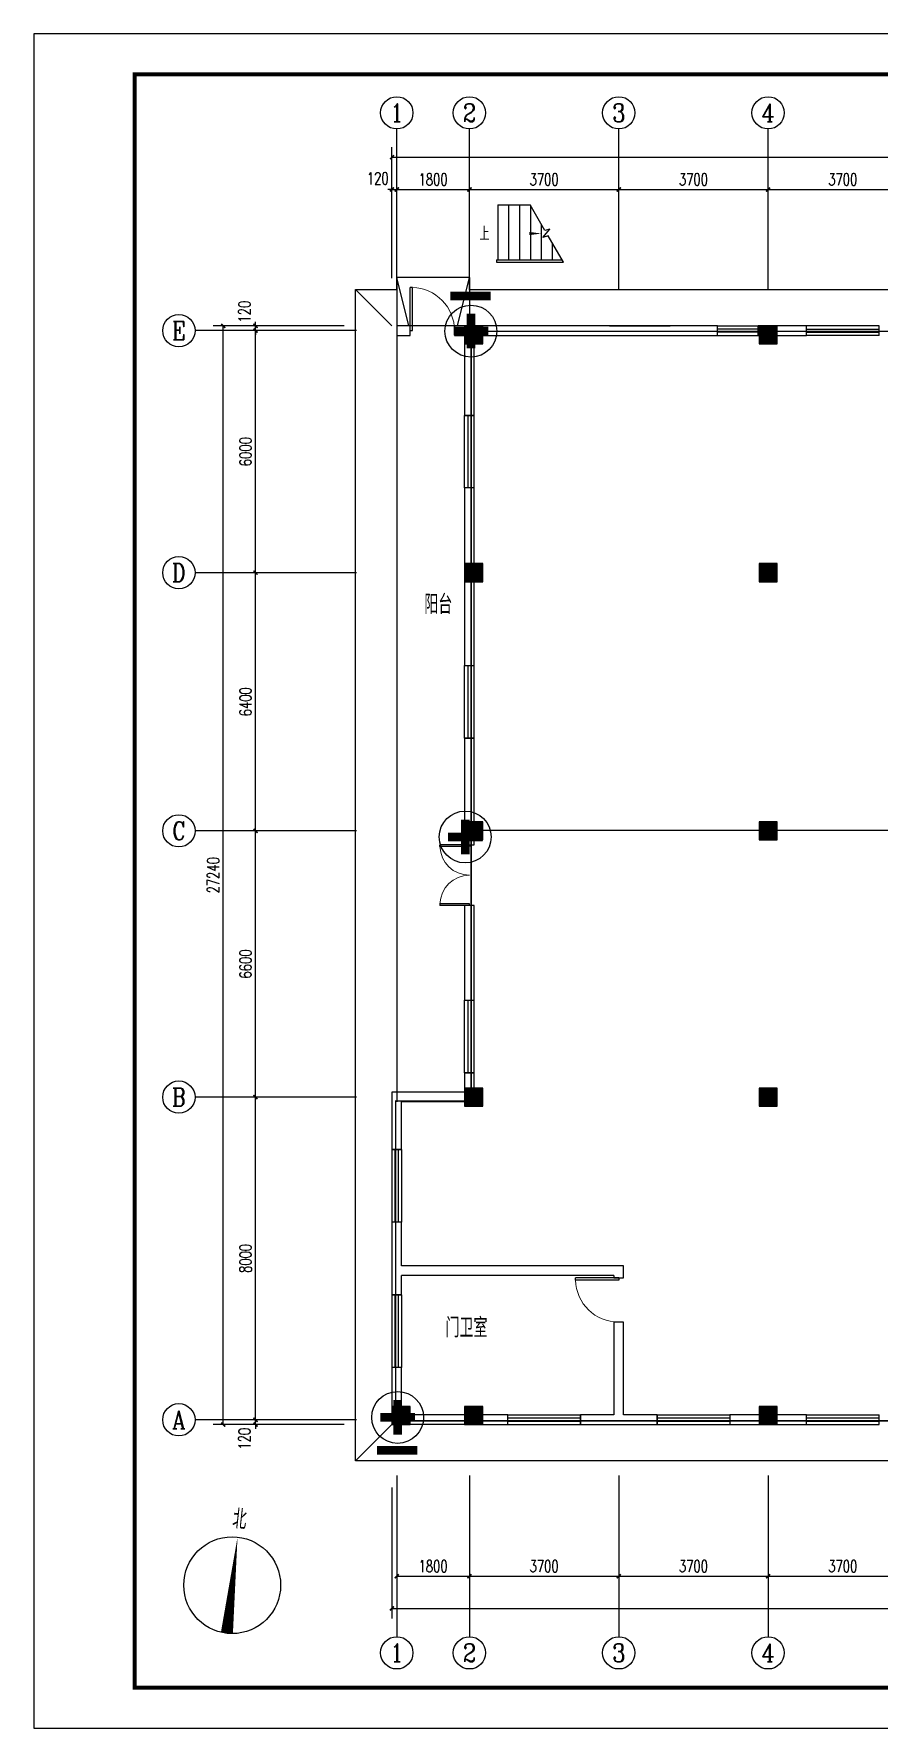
# Model space of a CAD drawing. Extents: x 343352 to 432452, y 769729 to 1078684.
# Drawn here: x 343352 to 364294, y 1036684 to 1078684 of the extents above; entities that cross this region are included whole.
import ezdxf
from ezdxf.enums import TextEntityAlignment as Align

# ---------------------------------------------------------------- set-up
doc = ezdxf.new("R2010")
doc.units = 0
doc.header["$LTSCALE"] = 1000
doc.header["$MEASUREMENT"] = 0
for name, color, linetype in [('AXIS', 3, 'Continuous'), ('AXIS_TEXT', 7, 'Continuous'), ('COLUMN', 9, 'Continuous'), ('DIM_SYMB', 3, 'Continuous'), ('PUB_HATCH', 8, 'Continuous'), ('PUB_TEXT', 7, 'Continuous'), ('PUB_TITLE', 4, 'Continuous'), ('STAIR', 2, 'Continuous'), ('WALL', 9, 'Continuous'), ('WINDOW', 4, 'Continuous'), ('WIRE-接地', 4, 'Continuous'), ('防雷', 6, 'Lighting')]:
    doc.layers.add(name, color=color, linetype=linetype)
doc.styles.add('_TCH_AXIS', font='COMPLEX', dxfattribs={"bigfont": 'GBCBIG'})
doc.styles.add('_TCH_DIM', font='SIMPLEX', dxfattribs={"bigfont": 'GBCBIG'})
doc.styles.add('_TCH_DIM_T3', font='SIMPLEX', dxfattribs={"width": 0.705882, "bigfont": 'GBCBIG'})
doc.styles.add('COMPLEX', font='COMPLEX')
doc.styles.get("Standard").update_dxf_attribs({"font": 'gbenor.shx', "bigfont": 'gbcbig.shx'})
doc.styles.add('TG_LINETYPE', font='SIMPLEX', dxfattribs={"width": 0.8, "height": 3, "bigfont": 'HZTXT'})
doc.linetypes.add('Lighting', pattern='A,1,[136,sr.shx,S=0.1,R=0,X=-0.5,Y=0],0', length=1)
doc.linetypes.add('TG_E', pattern='A,2,-0.4,["E",TG_LINETYPE,S=0.1,R=0,X=-0.28,Y=-0.15],0', length=2.4)
doc.dimstyles.new('_TCH_ARCH&&100', dxfattribs={"dimtxt": 297.5, "dimasz": 100, "dimexe": 250, "dimexo": 300, "dimgap": 100, "dimtad": 1, "dimdec": 0, "dimzin": 0, "dimdsep": 46, "dimtxsty": '_TCH_DIM_T3', "dimblk": 'ARCHTICK', "dimcen": 0.09, "dimclrt": 7, "dimazin": 2, "dimtfac": 1, "dimtdec": 0, "dimtix": 1, "dimtmove": 2, "dimatfit": 3, "dimfxl": 0, "dimtolj": 1, "dimtzin": 0, "dimarcsym": 0})

# ---------------------------------------------------------------- blocks, each defined once
blk = doc.blocks.new('A$C66C73A9E')
at = {"layer": '防雷', "const_width": 100}
for points in [[(300, 500), (300, 100)], [(100, 300), (500, 300)]]:
    blk.add_lwpolyline(points, dxfattribs=at)
at = {"layer": '防雷', "linetype": 'Continuous'}
blk.add_circle((300, 300), 300, dxfattribs=at)
blk = doc.blocks.new('_ArchTick')
at = {"color": 0, "linetype": 'ByBlock', "const_width": 0.4}
blk.add_lwpolyline([(-0.5, -0.5), (0.5, 0.5)], dxfattribs=at)
blk = doc.blocks.new('*D57')
at = {"layer": 'AXIS', "color": 0, "lineweight": -2}
for p, q in [((351044, 1044327), (348594, 1044327)), ((351044, 1044207), (348594, 1044207)), ((348844, 1044327), (348844, 1044427)), ((348844, 1044207), (348844, 1044327)), ((348844, 1044207), (348844, 1044107))]:
    blk.add_line(p, q, dxfattribs=at)
at = {"layer": 'Defpoints', "color": 0}
for p in [(348844, 1044327), (351344, 1044327), (351344, 1044207)]:
    blk.add_point(p, dxfattribs=at)
at = {"layer": 'AXIS', "color": 0, "lineweight": -2, "xscale": 100, "yscale": 100, "zscale": 100}
for p, rotation in [((348844, 1044327), 270), ((348844, 1044207), 90)]:
    blk.add_blockref('_ArchTick', p, dxfattribs=dict(at, rotation=rotation))
at = {"layer": 'AXIS', "color": 7, "insert": (348569, 1043857), "char_height": 297.5, "attachment_point": 5, "rotation": 90, "style": '_TCH_DIM_T3'}
blk.add_mtext('\\A1;120', dxfattribs=at)
blk = doc.blocks.new('*D58')
at = {"layer": 'AXIS', "color": 0, "lineweight": -2}
for p, q in [((351044, 1052327), (348594, 1052327)), ((348844, 1044327), (348844, 1052327)), ((351044, 1044327), (348594, 1044327))]:
    blk.add_line(p, q, dxfattribs=at)
at = {"layer": 'Defpoints', "color": 0}
for p in [(348844, 1052327), (351344, 1052327), (351344, 1044327)]:
    blk.add_point(p, dxfattribs=at)
at = {"layer": 'AXIS', "color": 0, "lineweight": -2, "xscale": 100, "yscale": 100, "zscale": 100}
for p, rotation in [((348844, 1052327), 90), ((348844, 1044327), 270)]:
    blk.add_blockref('_ArchTick', p, dxfattribs=dict(at, rotation=rotation))
at = {"layer": 'AXIS', "color": 7, "insert": (348596, 1048327), "char_height": 297.5, "attachment_point": 5, "rotation": 90, "style": '_TCH_DIM_T3'}
blk.add_mtext('\\A1;8000', dxfattribs=at)
blk = doc.blocks.new('*D59')
at = {"layer": 'AXIS', "color": 0, "lineweight": -2}
for p, q in [((351044, 1058927), (348594, 1058927)), ((348844, 1052327), (348844, 1058927)), ((351044, 1052327), (348594, 1052327))]:
    blk.add_line(p, q, dxfattribs=at)
at = {"layer": 'Defpoints', "color": 0}
for p in [(348844, 1058927), (351344, 1058927), (351344, 1052327)]:
    blk.add_point(p, dxfattribs=at)
at = {"layer": 'AXIS', "color": 0, "lineweight": -2, "xscale": 100, "yscale": 100, "zscale": 100}
for p, rotation in [((348844, 1058927), 90), ((348844, 1052327), 270)]:
    blk.add_blockref('_ArchTick', p, dxfattribs=dict(at, rotation=rotation))
at = {"layer": 'AXIS', "color": 7, "insert": (348596, 1055627), "char_height": 297.5, "attachment_point": 5, "rotation": 90, "style": '_TCH_DIM_T3'}
blk.add_mtext('\\A1;6600', dxfattribs=at)
blk = doc.blocks.new('*D60')
at = {"layer": 'AXIS', "color": 0, "lineweight": -2}
for p, q in [((351044, 1065327), (348594, 1065327)), ((348844, 1058927), (348844, 1065327)), ((351044, 1058927), (348594, 1058927))]:
    blk.add_line(p, q, dxfattribs=at)
at = {"layer": 'Defpoints', "color": 0}
for p in [(348844, 1065327), (351344, 1065327), (351344, 1058927)]:
    blk.add_point(p, dxfattribs=at)
at = {"layer": 'AXIS', "color": 0, "lineweight": -2, "xscale": 100, "yscale": 100, "zscale": 100}
for p, rotation in [((348844, 1065327), 90), ((348844, 1058927), 270)]:
    blk.add_blockref('_ArchTick', p, dxfattribs=dict(at, rotation=rotation))
at = {"layer": 'AXIS', "color": 7, "insert": (348596, 1062127), "char_height": 297.5, "attachment_point": 5, "rotation": 90, "style": '_TCH_DIM_T3'}
blk.add_mtext('\\A1;6400', dxfattribs=at)
blk = doc.blocks.new('*D61')
at = {"layer": 'AXIS', "color": 0, "lineweight": -2}
for p, q in [((351044, 1071327), (348594, 1071327)), ((348844, 1065327), (348844, 1071327)), ((351044, 1065327), (348594, 1065327))]:
    blk.add_line(p, q, dxfattribs=at)
at = {"layer": 'Defpoints', "color": 0}
for p in [(348844, 1071327), (351344, 1071327), (351344, 1065327)]:
    blk.add_point(p, dxfattribs=at)
at = {"layer": 'AXIS', "color": 0, "lineweight": -2, "xscale": 100, "yscale": 100, "zscale": 100}
for p, rotation in [((348844, 1071327), 90), ((348844, 1065327), 270)]:
    blk.add_blockref('_ArchTick', p, dxfattribs=dict(at, rotation=rotation))
at = {"layer": 'AXIS', "color": 7, "insert": (348596, 1068327), "char_height": 297.5, "attachment_point": 5, "rotation": 90, "style": '_TCH_DIM_T3'}
blk.add_mtext('\\A1;6000', dxfattribs=at)
blk = doc.blocks.new('*D62')
at = {"layer": 'AXIS', "color": 0, "lineweight": -2}
for p, q in [((351044, 1071447), (348594, 1071447)), ((348844, 1071447), (348844, 1071547)), ((348844, 1071327), (348844, 1071447)), ((351044, 1071327), (348594, 1071327)), ((348844, 1071327), (348844, 1071227))]:
    blk.add_line(p, q, dxfattribs=at)
at = {"layer": 'Defpoints', "color": 0}
for p in [(348844, 1071447), (351344, 1071447), (351344, 1071327)]:
    blk.add_point(p, dxfattribs=at)
at = {"layer": 'AXIS', "color": 0, "lineweight": -2, "xscale": 100, "yscale": 100, "zscale": 100}
for p, rotation in [((348844, 1071447), 270), ((348844, 1071327), 90)]:
    blk.add_blockref('_ArchTick', p, dxfattribs=dict(at, rotation=rotation))
at = {"layer": 'AXIS', "color": 7, "insert": (348569, 1071797), "char_height": 297.5, "attachment_point": 5, "rotation": 90, "style": '_TCH_DIM_T3'}
blk.add_mtext('\\A1;120', dxfattribs=at)
blk = doc.blocks.new('*D63')
at = {"layer": 'AXIS', "color": 0, "lineweight": -2}
for p, q in [((351044, 1071447), (347794, 1071447)), ((348044, 1044207), (348044, 1071447)), ((351044, 1044207), (347794, 1044207))]:
    blk.add_line(p, q, dxfattribs=at)
at = {"layer": 'Defpoints', "color": 0}
for p in [(348044, 1071447), (351344, 1071447), (351344, 1044207)]:
    blk.add_point(p, dxfattribs=at)
at = {"layer": 'AXIS', "color": 0, "lineweight": -2, "xscale": 100, "yscale": 100, "zscale": 100}
for p, rotation in [((348044, 1071447), 90), ((348044, 1044207), 270)]:
    blk.add_blockref('_ArchTick', p, dxfattribs=dict(at, rotation=rotation))
at = {"layer": 'AXIS', "color": 7, "insert": (347796, 1057827), "char_height": 297.5, "attachment_point": 5, "rotation": 90, "style": '_TCH_DIM_T3'}
blk.add_mtext('\\A1;27240', dxfattribs=at)
blk = doc.blocks.new('*D64')
at = {"layer": 'AXIS', "color": 0, "lineweight": -2}
for p, q in [((352224, 1074827), (352124, 1074827)), ((352224, 1072627), (352224, 1075077)), ((352224, 1074827), (352344, 1074827)), ((352344, 1072627), (352344, 1075077)), ((352344, 1074827), (352444, 1074827))]:
    blk.add_line(p, q, dxfattribs=at)
at = {"layer": 'Defpoints', "color": 0}
for p in [(352344, 1074827), (352224, 1072327), (352344, 1072327)]:
    blk.add_point(p, dxfattribs=at)
at = {"layer": 'AXIS', "color": 0, "lineweight": -2, "xscale": 100, "yscale": 100, "zscale": 100}
blk.add_blockref('_ArchTick', (352224, 1074827), dxfattribs=at)
at = {"layer": 'AXIS', "color": 0, "lineweight": -2, "xscale": 100, "yscale": 100, "zscale": 100, "rotation": 180}
blk.add_blockref('_ArchTick', (352344, 1074827), dxfattribs=at)
at = {"layer": 'AXIS', "color": 7, "insert": (351874, 1075102), "char_height": 297.5, "attachment_point": 5, "style": '_TCH_DIM_T3'}
blk.add_mtext('\\A1;120', dxfattribs=at)
blk = doc.blocks.new('*D65')
at = {"layer": 'AXIS', "color": 0, "lineweight": -2}
for p, q in [((352344, 1072627), (352344, 1075077)), ((352344, 1074827), (354144, 1074827)), ((354144, 1072627), (354144, 1075077))]:
    blk.add_line(p, q, dxfattribs=at)
at = {"layer": 'Defpoints', "color": 0}
for p in [(354144, 1074827), (352344, 1072327), (354144, 1072327)]:
    blk.add_point(p, dxfattribs=at)
at = {"layer": 'AXIS', "color": 0, "lineweight": -2, "xscale": 100, "yscale": 100, "zscale": 100, "rotation": 180}
blk.add_blockref('_ArchTick', (352344, 1074827), dxfattribs=at)
at = {"layer": 'AXIS', "color": 0, "lineweight": -2, "xscale": 100, "yscale": 100, "zscale": 100}
blk.add_blockref('_ArchTick', (354144, 1074827), dxfattribs=at)
at = {"layer": 'AXIS', "color": 7, "insert": (353244, 1075076), "char_height": 297.5, "attachment_point": 5, "style": '_TCH_DIM_T3'}
blk.add_mtext('\\A1;1800', dxfattribs=at)
blk = doc.blocks.new('*D66')
at = {"layer": 'AXIS', "color": 0, "lineweight": -2}
for p, q in [((354144, 1072627), (354144, 1075077)), ((354144, 1074827), (357844, 1074827)), ((357844, 1072627), (357844, 1075077))]:
    blk.add_line(p, q, dxfattribs=at)
at = {"layer": 'Defpoints', "color": 0}
for p in [(357844, 1074827), (354144, 1072327), (357844, 1072327)]:
    blk.add_point(p, dxfattribs=at)
at = {"layer": 'AXIS', "color": 0, "lineweight": -2, "xscale": 100, "yscale": 100, "zscale": 100, "rotation": 180}
blk.add_blockref('_ArchTick', (354144, 1074827), dxfattribs=at)
at = {"layer": 'AXIS', "color": 0, "lineweight": -2, "xscale": 100, "yscale": 100, "zscale": 100}
blk.add_blockref('_ArchTick', (357844, 1074827), dxfattribs=at)
at = {"layer": 'AXIS', "color": 7, "insert": (355994, 1075076), "char_height": 297.5, "attachment_point": 5, "style": '_TCH_DIM_T3'}
blk.add_mtext('\\A1;3700', dxfattribs=at)
blk = doc.blocks.new('*D67')
at = {"layer": 'AXIS', "color": 0, "lineweight": -2}
for p, q in [((357844, 1072627), (357844, 1075077)), ((357844, 1074827), (361544, 1074827)), ((361544, 1072627), (361544, 1075077))]:
    blk.add_line(p, q, dxfattribs=at)
at = {"layer": 'Defpoints', "color": 0}
for p in [(361544, 1074827), (357844, 1072327), (361544, 1072327)]:
    blk.add_point(p, dxfattribs=at)
at = {"layer": 'AXIS', "color": 0, "lineweight": -2, "xscale": 100, "yscale": 100, "zscale": 100, "rotation": 180}
blk.add_blockref('_ArchTick', (357844, 1074827), dxfattribs=at)
at = {"layer": 'AXIS', "color": 0, "lineweight": -2, "xscale": 100, "yscale": 100, "zscale": 100}
blk.add_blockref('_ArchTick', (361544, 1074827), dxfattribs=at)
at = {"layer": 'AXIS', "color": 7, "insert": (359694, 1075076), "char_height": 297.5, "attachment_point": 5, "style": '_TCH_DIM_T3'}
blk.add_mtext('\\A1;3700', dxfattribs=at)
blk = doc.blocks.new('*D68')
at = {"layer": 'AXIS', "color": 0, "lineweight": -2}
for p, q in [((361544, 1072627), (361544, 1075077)), ((361544, 1074827), (365244, 1074827)), ((365244, 1072627), (365244, 1075077))]:
    blk.add_line(p, q, dxfattribs=at)
at = {"layer": 'Defpoints', "color": 0}
for p in [(365244, 1074827), (361544, 1072327), (365244, 1072327)]:
    blk.add_point(p, dxfattribs=at)
at = {"layer": 'AXIS', "color": 0, "lineweight": -2, "xscale": 100, "yscale": 100, "zscale": 100, "rotation": 180}
blk.add_blockref('_ArchTick', (361544, 1074827), dxfattribs=at)
at = {"layer": 'AXIS', "color": 0, "lineweight": -2, "xscale": 100, "yscale": 100, "zscale": 100}
blk.add_blockref('_ArchTick', (365244, 1074827), dxfattribs=at)
at = {"layer": 'AXIS', "color": 7, "insert": (363394, 1075076), "char_height": 297.5, "attachment_point": 5, "style": '_TCH_DIM_T3'}
blk.add_mtext('\\A1;3700', dxfattribs=at)
blk = doc.blocks.new('*D77')
at = {"layer": 'AXIS', "color": 0, "lineweight": -2}
for p, q in [((352224, 1072627), (352224, 1075877)), ((352224, 1075627), (389464, 1075627)), ((389464, 1072627), (389464, 1075877))]:
    blk.add_line(p, q, dxfattribs=at)
at = {"layer": 'Defpoints', "color": 0}
for p in [(389464, 1075627), (352224, 1072327), (389464, 1072327)]:
    blk.add_point(p, dxfattribs=at)
at = {"layer": 'AXIS', "color": 0, "lineweight": -2, "xscale": 100, "yscale": 100, "zscale": 100, "rotation": 180}
blk.add_blockref('_ArchTick', (352224, 1075627), dxfattribs=at)
at = {"layer": 'AXIS', "color": 0, "lineweight": -2, "xscale": 100, "yscale": 100, "zscale": 100}
blk.add_blockref('_ArchTick', (389464, 1075627), dxfattribs=at)
at = {"layer": 'AXIS', "color": 7, "insert": (370844, 1075876), "char_height": 297.5, "attachment_point": 5, "style": '_TCH_DIM_T3'}
blk.add_mtext('\\A1;37240', dxfattribs=at)
blk = doc.blocks.new('*D78')
at = {"layer": 'AXIS', "color": 0, "lineweight": -2}
for p, q in [((352344, 1042650), (352344, 1040200)), ((354144, 1042650), (354144, 1040200)), ((352344, 1040450), (354144, 1040450))]:
    blk.add_line(p, q, dxfattribs=at)
at = {"layer": 'Defpoints', "color": 0}
for p in [(352344, 1042950), (354144, 1042950), (354144, 1040450)]:
    blk.add_point(p, dxfattribs=at)
at = {"layer": 'AXIS', "color": 0, "lineweight": -2, "xscale": 100, "yscale": 100, "zscale": 100, "rotation": 180}
blk.add_blockref('_ArchTick', (352344, 1040450), dxfattribs=at)
at = {"layer": 'AXIS', "color": 0, "lineweight": -2, "xscale": 100, "yscale": 100, "zscale": 100}
blk.add_blockref('_ArchTick', (354144, 1040450), dxfattribs=at)
at = {"layer": 'AXIS', "color": 7, "insert": (353244, 1040698), "char_height": 297.5, "attachment_point": 5, "style": '_TCH_DIM_T3'}
blk.add_mtext('\\A1;1800', dxfattribs=at)
blk = doc.blocks.new('*D79')
at = {"layer": 'AXIS', "color": 0, "lineweight": -2}
for p, q in [((354144, 1042650), (354144, 1040200)), ((357844, 1042650), (357844, 1040200)), ((354144, 1040450), (357844, 1040450))]:
    blk.add_line(p, q, dxfattribs=at)
at = {"layer": 'Defpoints', "color": 0}
for p in [(354144, 1042950), (357844, 1042950), (357844, 1040450)]:
    blk.add_point(p, dxfattribs=at)
at = {"layer": 'AXIS', "color": 0, "lineweight": -2, "xscale": 100, "yscale": 100, "zscale": 100, "rotation": 180}
blk.add_blockref('_ArchTick', (354144, 1040450), dxfattribs=at)
at = {"layer": 'AXIS', "color": 0, "lineweight": -2, "xscale": 100, "yscale": 100, "zscale": 100}
blk.add_blockref('_ArchTick', (357844, 1040450), dxfattribs=at)
at = {"layer": 'AXIS', "color": 7, "insert": (355994, 1040698), "char_height": 297.5, "attachment_point": 5, "style": '_TCH_DIM_T3'}
blk.add_mtext('\\A1;3700', dxfattribs=at)
blk = doc.blocks.new('*D80')
at = {"layer": 'AXIS', "color": 0, "lineweight": -2}
for p, q in [((357844, 1042650), (357844, 1040200)), ((361544, 1042650), (361544, 1040200)), ((357844, 1040450), (361544, 1040450))]:
    blk.add_line(p, q, dxfattribs=at)
at = {"layer": 'Defpoints', "color": 0}
for p in [(357844, 1042950), (361544, 1042950), (361544, 1040450)]:
    blk.add_point(p, dxfattribs=at)
at = {"layer": 'AXIS', "color": 0, "lineweight": -2, "xscale": 100, "yscale": 100, "zscale": 100, "rotation": 180}
blk.add_blockref('_ArchTick', (357844, 1040450), dxfattribs=at)
at = {"layer": 'AXIS', "color": 0, "lineweight": -2, "xscale": 100, "yscale": 100, "zscale": 100}
blk.add_blockref('_ArchTick', (361544, 1040450), dxfattribs=at)
at = {"layer": 'AXIS', "color": 7, "insert": (359694, 1040698), "char_height": 297.5, "attachment_point": 5, "style": '_TCH_DIM_T3'}
blk.add_mtext('\\A1;3700', dxfattribs=at)
blk = doc.blocks.new('*D81')
at = {"layer": 'AXIS', "color": 0, "lineweight": -2}
for p, q in [((361544, 1042650), (361544, 1040200)), ((365244, 1042650), (365244, 1040200)), ((361544, 1040450), (365244, 1040450))]:
    blk.add_line(p, q, dxfattribs=at)
at = {"layer": 'Defpoints', "color": 0}
for p in [(361544, 1042950), (365244, 1042950), (365244, 1040450)]:
    blk.add_point(p, dxfattribs=at)
at = {"layer": 'AXIS', "color": 0, "lineweight": -2, "xscale": 100, "yscale": 100, "zscale": 100, "rotation": 180}
blk.add_blockref('_ArchTick', (361544, 1040450), dxfattribs=at)
at = {"layer": 'AXIS', "color": 0, "lineweight": -2, "xscale": 100, "yscale": 100, "zscale": 100}
blk.add_blockref('_ArchTick', (365244, 1040450), dxfattribs=at)
at = {"layer": 'AXIS', "color": 7, "insert": (363394, 1040698), "char_height": 297.5, "attachment_point": 5, "style": '_TCH_DIM_T3'}
blk.add_mtext('\\A1;3700', dxfattribs=at)
blk = doc.blocks.new('*D90')
at = {"layer": 'AXIS', "color": 0, "lineweight": -2}
for p, q in [((352224, 1042650), (352224, 1039400)), ((389464, 1042650), (389464, 1039400)), ((352224, 1039650), (389464, 1039650))]:
    blk.add_line(p, q, dxfattribs=at)
at = {"layer": 'Defpoints', "color": 0}
for p in [(352224, 1042950), (389464, 1042950), (389464, 1039650)]:
    blk.add_point(p, dxfattribs=at)
at = {"layer": 'AXIS', "color": 0, "lineweight": -2, "xscale": 100, "yscale": 100, "zscale": 100, "rotation": 180}
blk.add_blockref('_ArchTick', (352224, 1039650), dxfattribs=at)
at = {"layer": 'AXIS', "color": 0, "lineweight": -2, "xscale": 100, "yscale": 100, "zscale": 100}
blk.add_blockref('_ArchTick', (389464, 1039650), dxfattribs=at)
at = {"layer": 'AXIS', "color": 7, "insert": (370844, 1039898), "char_height": 297.5, "attachment_point": 5, "style": '_TCH_DIM_T3'}
blk.add_mtext('\\A1;37240', dxfattribs=at)
blk = doc.blocks.new('$DorLib2D$00000001')
for p, q in [((0.45, 0.975), (0.5, 0.975)), ((0.45, 0), (0.45, 0.975)), ((0.5, 0), (0.5, 0.975)), ((0.5, 0), (0.45, 0))]:
    blk.add_line(p, q)
at = {"lineweight": 13}
blk.add_arc((0.475, 0), 0.975, 91.4693, 180, dxfattribs=at)
blk = doc.blocks.new('$TCHSYS$WIN2D')
for p, q in [((-0.5, 0.5), (0.5, 0.5)), ((-0.5, 0.5), (-0.5, -0.5)), ((0.5, 0.5), (0.5, -0.5)), ((0.5, 0.167), (-0.5, 0.167)), ((0.5, -0.167), (-0.5, -0.167)), ((-0.5, -0.5), (0.5, -0.5))]:
    blk.add_line(p, q)
blk = doc.blocks.new('_FZH')
blk.add_lwpolyline([(-0.5, -0.5), (0.5, -0.5), (0.5, 0.5), (-0.5, 0.5)], close=True)
at = {"layer": 'PUB_HATCH'}
blk.add_solid([(-0.5, -0.5), (0.5, -0.5), (-0.5, 0.5), (0.5, 0.5)], dxfattribs=at)
blk = doc.blocks.new('_AXISO')
blk.add_circle((0, 0), 0.5)
at = {"layer": 'AXIS_TEXT', "style": 'COMPLEX', "width": 1.041667}
blk.add_attdef('A', text='', height=0.56, dxfattribs=at).set_placement((-0.25, -0.28), (0.25, -0.28), align=Align.FIT)
blk = doc.blocks.new('$DorLib2D$00000002')
for p, q in [((-0.5, 0), (-0.5, 0.4875)), ((-0.475, 0.4875), (-0.5, 0.4875)), ((-0.475, 0), (-0.475, 0.4875)), ((0.475, 0), (0.475, 0.4875)), ((0.475, 0.4875), (0.5, 0.4875)), ((0.5, 0), (0.5, 0.4875)), ((-0.5, 0), (-0.475, 0)), ((0.5, 0), (0.475, 0))]:
    blk.add_line(p, q)
at = {"lineweight": 13}
for centre, start, end in [((-0.4875, 0), 0, 88.53072), ((0.4875, 0), 91.46928, 180)]:
    blk.add_arc(centre, 0.4875, start, end, dxfattribs=at)

msp = doc.modelspace()

# ---------------------------------------------------------------- linework, layer by layer
at = {"color": 2}
for p, q in [((351324.3, 1072347), (352224.3, 1071447)), ((351324.3, 1043307), (352224.3, 1044207))]:
    msp.add_line(p, q, dxfattribs=at)
msp.add_line((357614.3, 1071447), (359114.3, 1071447))
for points in [[(368944.3, 1043307), (351324.3, 1043307), (351324.3, 1072347), (352344.3, 1072347)], [(354144.3, 1072347), (390364.3, 1072347), (390364.3, 1043307), (372744.3, 1043307)]]:
    msp.add_lwpolyline(points, dxfattribs=at)
msp.add_lwpolyline([(352344.3, 1071327), (352344.3, 1052207)])
at = {"layer": 'AXIS'}
for p, q in [((352344.3, 1072327), (352344.3, 1076327)), ((354144.3, 1072327), (354144.3, 1076327)), ((357844.3, 1072327), (357844.3, 1076327)), ((361544.3, 1072327), (361544.3, 1076327)), ((351344.3, 1071327), (347344.3, 1071327)), ((351344.3, 1065327), (347344.3, 1065327)), ((351344.3, 1058927), (347344.3, 1058927)), ((351344.3, 1052327), (347344.3, 1052327)), ((351344.3, 1044327), (347344.3, 1044327)), ((352344.3, 1042949.5), (352344.3, 1038949.5)), ((354144.3, 1042949.5), (354144.3, 1038949.5)), ((357844.3, 1042949.5), (357844.3, 1038949.5)), ((361544.3, 1042949.5), (361544.3, 1038949.5))]:
    msp.add_line(p, q, dxfattribs=at)
at = {"layer": 'DIM_SYMB'}
for points in [[(354709.3, 1073734.5, 0, 0, 0), (355924.3, 1073734.5, 0, 80, 0), (355624.3, 1073734.5, 0, 0, 0)], [(348133.9, 1039034.2, 300, 0, 0), (348397.7, 1041419.7, 0, 0, 0)]]:
    msp.add_lwpolyline(points, format="xyseb", dxfattribs=at)
msp.add_circle((348265.8, 1040226.9), 1200, dxfattribs=at)
at = {"layer": 'PUB_TITLE'}
msp.add_lwpolyline([(343352.5, 1036683.9), (402752.5, 1036683.9), (402752.5, 1078683.9), (343352.5, 1078683.9)], close=True, dxfattribs=at)
at = {"layer": 'PUB_TITLE', "const_width": 100}
msp.add_lwpolyline([(345852.5, 1037683.9), (401752.5, 1037683.9), (401752.5, 1077683.9), (345852.5, 1077683.9)], close=True, dxfattribs=at)
at = {"layer": 'STAIR'}
for p, q in [((354844.3, 1074447), (355648, 1074447)), ((354844.3, 1074447), (354844.3, 1073082)), ((355114.3, 1074447), (355114.3, 1073082)), ((355384.3, 1074447), (355384.3, 1073082)), ((356014.4, 1073812.3), (355648, 1074447)), ((355654.3, 1074436), (355654.3, 1073082)), ((355924.3, 1073968.3), (355924.3, 1073082)), ((355963.9, 1073639), (356136.8, 1073845.1)), ((356094.3, 1073674), (355963.9, 1073639)), ((356136.8, 1073845.1), (356014.4, 1073812.3)), ((356470.7, 1073022), (356094.3, 1073674)), ((356194.3, 1073500.7), (356194.3, 1073082)), ((354814.3, 1073082), (356436.1, 1073082)), ((354814.3, 1073082), (354814.3, 1073022)), ((354814.3, 1073022), (356470.7, 1073022)), ((354844.3, 1073022), (356470.7, 1073022)), ((354144.3, 1072647), (352344.3, 1072647)), ((352344.3, 1072647), (352344.3, 1071447)), ((352644.3, 1071447), (352344.3, 1072647)), ((353844.3, 1071447), (354144.3, 1072647)), ((354144.3, 1072647), (354144.3, 1071447)), ((354144.3, 1071447), (352344.3, 1071447))]:
    msp.add_line(p, q, dxfattribs=at)
at = {"layer": 'WALL'}
for p, q in [((352674.3, 1071447), (352344.3, 1071447)), ((352344.3, 1071447), (352344.3, 1071207)), ((352674.3, 1071207), (352674.3, 1071447)), ((354024.3, 1071447), (353774.3, 1071447)), ((353774.3, 1071447), (353774.3, 1071207)), ((360294.3, 1071447), (354474.3, 1071447)), ((360294.3, 1071207), (360294.3, 1071447)), ((361319.3, 1071447), (361294.3, 1071447)), ((361294.3, 1071447), (361294.3, 1071207)), ((362494.3, 1071447), (361769.3, 1071447)), ((362494.3, 1071207), (362494.3, 1071447)), ((352344.3, 1071207), (352674.3, 1071207)), ((353774.3, 1071207), (354024.3, 1071207)), ((354474.3, 1071207), (360294.3, 1071207)), ((361294.3, 1071207), (361319.3, 1071207)), ((361769.3, 1071207), (362494.3, 1071207)), ((354024.3, 1070997), (354024.3, 1069227)), ((354264.3, 1069227), (354264.3, 1070997)), ((354024.3, 1069227), (354264.3, 1069227)), ((354264.3, 1067427), (354024.3, 1067427)), ((354024.3, 1067427), (354024.3, 1065552)), ((354264.3, 1065552), (354264.3, 1067427)), ((354024.3, 1065102), (354024.3, 1063027)), ((354264.3, 1063027), (354264.3, 1065102)), ((354024.3, 1063027), (354264.3, 1063027)), ((354264.3, 1061227), (354024.3, 1061227)), ((354024.3, 1061227), (354024.3, 1059152)), ((354264.3, 1059152), (354264.3, 1061227)), ((354024.3, 1058702), (354024.3, 1058577)), ((354024.3, 1058577), (354264.3, 1058577)), ((354264.3, 1058577), (354264.3, 1058702)), ((354264.3, 1057077), (354024.3, 1057077)), ((354024.3, 1057077), (354024.3, 1054727)), ((354264.3, 1054727), (354264.3, 1057077)), ((354024.3, 1054727), (354264.3, 1054727)), ((354264.3, 1052927), (354024.3, 1052927)), ((354024.3, 1052927), (354024.3, 1052552)), ((354264.3, 1052552), (354264.3, 1052927)), ((354024.3, 1052447), (352224.3, 1052447)), ((352224.3, 1052447), (352224.3, 1051027)), ((354024.3, 1052207), (352464.3, 1052207)), ((352464.3, 1051027), (352464.3, 1052207)), ((352224.3, 1051027), (352464.3, 1051027)), ((352464.3, 1049227), (352224.3, 1049227)), ((352224.3, 1049227), (352224.3, 1048027)), ((352464.3, 1048147), (352464.3, 1049227)), ((352224.3, 1048027), (352224.3, 1047427)), ((357964.3, 1048147), (352464.3, 1048147)), ((357724.3, 1047907), (352464.3, 1047907)), ((352464.3, 1047427), (352464.3, 1047907)), ((357724.3, 1047907), (357724.3, 1047847)), ((357964.3, 1047847), (357964.3, 1048147)), ((357724.3, 1047847), (357964.3, 1047847)), ((352224.3, 1047427), (352464.3, 1047427)), ((357964.3, 1046747), (357724.3, 1046747)), ((357724.3, 1046747), (357724.3, 1044447)), ((357964.3, 1044447), (357964.3, 1046747)), ((352464.3, 1045627), (352224.3, 1045627)), ((352224.3, 1045627), (352224.3, 1044657)), ((352464.3, 1044657), (352464.3, 1045627)), ((354024.3, 1044447), (352674.3, 1044447)), ((354024.3, 1044207), (352674.3, 1044207)), ((355094.3, 1044447), (354474.3, 1044447)), ((354474.3, 1044207), (355094.3, 1044207)), ((355094.3, 1044207), (355094.3, 1044447)), ((357724.3, 1044447), (356894.3, 1044447)), ((356894.3, 1044447), (356894.3, 1044207)), ((356894.3, 1044207), (357844.3, 1044207)), ((357844.3, 1044207), (358794.3, 1044207)), ((358794.3, 1044447), (357964.3, 1044447)), ((358794.3, 1044207), (358794.3, 1044447)), ((361319.3, 1044447), (360594.3, 1044447)), ((360594.3, 1044447), (360594.3, 1044207)), ((360594.3, 1044207), (361319.3, 1044207)), ((362494.3, 1044447), (361769.3, 1044447)), ((361769.3, 1044207), (362494.3, 1044207)), ((362494.3, 1044207), (362494.3, 1044447))]:
    msp.add_line(p, q, dxfattribs=at)
at = {"layer": 'WIRE-接地', "linetype": 'TG_E', "const_width": 35}
for points in [[(354187.5, 1071311.2), (354187.5, 1052232.3), (352317.5, 1052232.3), (352317.5, 1044301), (389319.1, 1044301), (389319.1, 1058937.9), (387494.7, 1058937.9), (387494.7, 1071312.4), (354214.7, 1071312.4)], [(387494.7, 1058937.9), (354187.5, 1058937.9)]]:
    msp.add_lwpolyline(points, dxfattribs=at)
at = {"layer": '防雷', "const_width": 214.2, "elevation": 0, "flags": 128}
for points in [[(353670.5, 1072185.5), (354671.7, 1072185.5)], [(351855.4, 1043572.5), (352856.6, 1043572.5)]]:
    msp.add_lwpolyline(points, dxfattribs=at)

# ---------------------------------------------------------------- block references
at = {"layer": 'AXIS'}
ref = msp.add_blockref('_AXISO', (352344.3, 1076727), dxfattribs=dict(at, xscale=800, yscale=800, zscale=800))
ref.add_attrib('A', '1', dxfattribs={"layer": 'AXIS_TEXT', "height": 450.2, "style": '_TCH_AXIS', "width": 1.726397}).set_placement((352177.8, 1076501.9), (352510.9, 1076501.9), align=Align.FIT)
ref = msp.add_blockref('_AXISO', (354144.3, 1076727), dxfattribs=dict(at, xscale=800, yscale=800, zscale=800))
ref.add_attrib('A', '2', dxfattribs={"layer": 'AXIS_TEXT', "height": 450.2, "style": '_TCH_AXIS', "width": 1.109827}).set_placement((353977.8, 1076501.9), (354310.9, 1076501.9), align=Align.FIT)
ref = msp.add_blockref('_AXISO', (357844.3, 1076727), dxfattribs=dict(at, xscale=800, yscale=800, zscale=800))
ref.add_attrib('A', '3', dxfattribs={"layer": 'AXIS_TEXT', "height": 452, "style": '_TCH_AXIS', "width": 1.097143}).set_placement((357679, 1076501), (358009.7, 1076501), align=Align.FIT)
ref = msp.add_blockref('_AXISO', (361544.3, 1076727), dxfattribs=dict(at, xscale=800, yscale=800, zscale=800))
ref.add_attrib('A', '4', dxfattribs={"layer": 'AXIS_TEXT', "height": 450.2, "style": '_TCH_AXIS', "width": 0.971098}).set_placement((361377.8, 1076501.9), (361710.9, 1076501.9), align=Align.FIT)
ref = msp.add_blockref('_AXISO', (346944.3, 1071327), dxfattribs=dict(at, xscale=800, yscale=800, zscale=800))
ref.add_attrib('A', 'E', dxfattribs={"layer": 'AXIS_TEXT', "height": 448.3, "style": '_TCH_AXIS', "width": 0.982456}).set_placement((346776.6, 1071102.8), (347112.1, 1071102.8), align=Align.FIT)
ref = msp.add_blockref('_AXISO', (346944.3, 1065327), dxfattribs=dict(at, xscale=800, yscale=800, zscale=800))
ref.add_attrib('A', 'D', dxfattribs={"layer": 'AXIS_TEXT', "height": 448.3, "style": '_TCH_AXIS', "width": 0.924665}).set_placement((346776.6, 1065102.8), (347112.1, 1065102.8), align=Align.FIT)
ref = msp.add_blockref('_AXISO', (346944.3, 1058927), dxfattribs=dict(at, xscale=800, yscale=800, zscale=800))
ref.add_attrib('A', 'C', dxfattribs={"layer": 'AXIS_TEXT', "height": 452, "style": '_TCH_AXIS', "width": 1.024}).set_placement((346779, 1058701), (347109.7, 1058701), align=Align.FIT)
ref = msp.add_blockref('_AXISO', (346944.3, 1052327), dxfattribs=dict(at, xscale=800, yscale=800, zscale=800))
ref.add_attrib('A', 'B', dxfattribs={"layer": 'AXIS_TEXT', "height": 448.3, "style": '_TCH_AXIS', "width": 0.924665}).set_placement((346776.6, 1052102.8), (347112.1, 1052102.8), align=Align.FIT)
ref = msp.add_blockref('_AXISO', (346944.3, 1044327), dxfattribs=dict(at, xscale=800, yscale=800, zscale=800))
ref.add_attrib('A', 'A', dxfattribs={"layer": 'AXIS_TEXT', "height": 452.9, "style": '_TCH_AXIS', "width": 0.848485}).set_placement((346779.7, 1044100.5), (347109, 1044100.5), align=Align.FIT)
ref = msp.add_blockref('_AXISO', (352344.3, 1038549.5), dxfattribs=dict(at, xscale=800, yscale=800, zscale=800))
ref.add_attrib('A', '1', dxfattribs={"layer": 'AXIS_TEXT', "height": 450.2, "style": '_TCH_AXIS', "width": 1.726397}).set_placement((352177.8, 1038324.4), (352510.9, 1038324.4), align=Align.FIT)
ref = msp.add_blockref('_AXISO', (354144.3, 1038549.5), dxfattribs=dict(at, xscale=800, yscale=800, zscale=800))
ref.add_attrib('A', '2', dxfattribs={"layer": 'AXIS_TEXT', "height": 450.2, "style": '_TCH_AXIS', "width": 1.109827}).set_placement((353977.8, 1038324.4), (354310.9, 1038324.4), align=Align.FIT)
ref = msp.add_blockref('_AXISO', (357844.3, 1038549.5), dxfattribs=dict(at, xscale=800, yscale=800, zscale=800))
ref.add_attrib('A', '3', dxfattribs={"layer": 'AXIS_TEXT', "height": 452, "style": '_TCH_AXIS', "width": 1.097143}).set_placement((357679, 1038323.5), (358009.7, 1038323.5), align=Align.FIT)
ref = msp.add_blockref('_AXISO', (361544.3, 1038549.5), dxfattribs=dict(at, xscale=800, yscale=800, zscale=800))
ref.add_attrib('A', '4', dxfattribs={"layer": 'AXIS_TEXT', "height": 450.2, "style": '_TCH_AXIS', "width": 0.971098}).set_placement((361377.8, 1038324.4), (361710.9, 1038324.4), align=Align.FIT)
at = {"layer": 'COLUMN', "xscale": 450, "yscale": 450, "zscale": 450}
for p in [(354249.3, 1071222), (361544.3, 1071222), (354249.3, 1065327), (361544.3, 1065327), (354249.3, 1058927), (361544.3, 1058927), (354249.3, 1052327), (361544.3, 1052327), (352449.3, 1044432), (354249.3, 1044432), (361544.3, 1044432)]:
    msp.add_blockref('_FZH', p, dxfattribs=at)
at = {"layer": 'WINDOW'}
for name, p, xscale, yscale, zscale in [('$DorLib2D$00000001', (353224.3, 1071327), -1100, 1100, -1100), ('$TCHSYS$WIN2D', (360794.3, 1071327), 1000, -240, 1000), ('$TCHSYS$WIN2D', (363394.3, 1071327), -1800, -240, -1800)]:
    msp.add_blockref(name, p, dxfattribs=dict(at, xscale=xscale, yscale=yscale, zscale=zscale))
for name, p, xscale, yscale, zscale, rotation in [('$TCHSYS$WIN2D', (354144.3, 1068327), 1800, -240, 1800, 90), ('$TCHSYS$WIN2D', (354144.3, 1062127), 1800, 240, 1800, 90), ('$DorLib2D$00000002', (354144.3, 1057827), 1500, 1500, 1500, 90), ('$TCHSYS$WIN2D', (354144.3, 1053827), 1800, 240, 1800, 90), ('$TCHSYS$WIN2D', (352344.3, 1050127), 1800, 240, 1800, 270), ('$DorLib2D$00000001', (357844.3, 1047297), -1100, -1100, -1100, 270.0000000000054), ('$TCHSYS$WIN2D', (352344.3, 1046527), 1800, 240, 1800, 270), ('$TCHSYS$WIN2D', (355994.3, 1044327), -1800, 240, -1800, 180), ('$TCHSYS$WIN2D', (359694.3, 1044327), -1800, -240, -1800, 180), ('$TCHSYS$WIN2D', (363394.3, 1044327), -1800, 240, -1800, 180)]:
    msp.add_blockref(name, p, dxfattribs=dict(at, xscale=xscale, yscale=yscale, zscale=zscale, rotation=rotation))
at = {"layer": '防雷', "xscale": 2.142595954239368, "yscale": 2.142595954239368, "zscale": 2.142595952640001}
for p in [(353537.5, 1070672.8, 0), (353396.5, 1058132.9, 0), (351722.4, 1043743.5, 0)]:
    msp.add_blockref('A$C66C73A9E', p, dxfattribs=at)

# ---------------------------------------------------------------- texts
at = {"layer": 'DIM_SYMB', "color": 7, "style": '_TCH_DIM'}
msp.add_text('上', height=337.6, dxfattribs=at).set_placement((354395.8, 1073559.5))
at = {"layer": 'PUB_TEXT'}
for s, p in [('阳台', (353025.3, 1064299)), ('门卫室', (353550.1, 1046369.2))]:
    msp.add_text(s, height=482.27, dxfattribs=at).set_placement(p)
at = {"layer": 'PUB_TEXT', "style": '_TCH_DIM'}
msp.add_text('北', height=482.3, rotation=353.68968, dxfattribs=at).set_placement((348252.5, 1041642.1))

# ---------------------------------------------------------------- dimensions: what is measured, and where the dimension line sits
at = {"layer": 'AXIS'}
for p1, p2, distance, picture, middle in [((352224.3, 1072327), (389464.3, 1072327), 3300, '*D77', (370844.3, 1075875.7)), ((352344.3, 1072327), (354144.3, 1072327), 2500, '*D65', (353244.3, 1075075.7)), ((354144.3, 1072327), (357844.3, 1072327), 2500, '*D66', (355994.3, 1075075.7)), ((357844.3, 1072327), (361544.3, 1072327), 2500, '*D67', (359694.3, 1075075.7)), ((361544.3, 1072327), (365244.3, 1072327), 2500, '*D68', (363394.3, 1075075.7)), ((351344.3, 1044207), (351344.3, 1071447), 3300, '*D63', (347795.6, 1057827)), ((351344.3, 1065327), (351344.3, 1071327), 2500, '*D61', (348595.6, 1068327)), ((351344.3, 1058927), (351344.3, 1065327), 2500, '*D60', (348595.6, 1062127)), ((351344.3, 1052327), (351344.3, 1058927), 2500, '*D59', (348595.6, 1055627)), ((351344.3, 1044327), (351344.3, 1052327), 2500, '*D58', (348595.6, 1048327)), ((352224.3, 1042949.5), (389464.3, 1042949.5), -3300, '*D90', (370844.3, 1039898.3)), ((352344.3, 1042949.5), (354144.3, 1042949.5), -2500, '*D78', (353244.3, 1040698.3)), ((354144.3, 1042949.5), (357844.3, 1042949.5), -2500, '*D79', (355994.3, 1040698.3)), ((357844.3, 1042949.5), (361544.3, 1042949.5), -2500, '*D80', (359694.3, 1040698.3)), ((361544.3, 1042949.5), (365244.3, 1042949.5), -2500, '*D81', (363394.3, 1040698.3))]:
    dim = msp.add_aligned_dim(p1=p1, p2=p2, distance=distance, dimstyle='_TCH_ARCH&&100', dxfattribs=at)
    dim.commit()
    dim.dimension.update_dxf_attribs({"geometry": picture, "text_midpoint": middle})
for base, p1, p2, angle, picture, middle in [((352344.3, 1074827), (352224.3, 1072327), (352344.3, 1072327), 0, '*D64', (351874.3, 1075102)), ((348844.3, 1071447), (351344.3, 1071327), (351344.3, 1071447), 90, '*D62', (348569.3, 1071797)), ((348844.3, 1044327), (351344.3, 1044207), (351344.3, 1044327), 90, '*D57', (348569.3, 1043857))]:
    dim = msp.add_linear_dim(base=base, p1=p1, p2=p2, angle=angle, dimstyle='_TCH_ARCH&&100', dxfattribs=at)
    dim.commit()
    dim.dimension.update_dxf_attribs({"geometry": picture, "text_midpoint": middle, "dimtype": 129})

doc.saveas('drawing.dxf')
